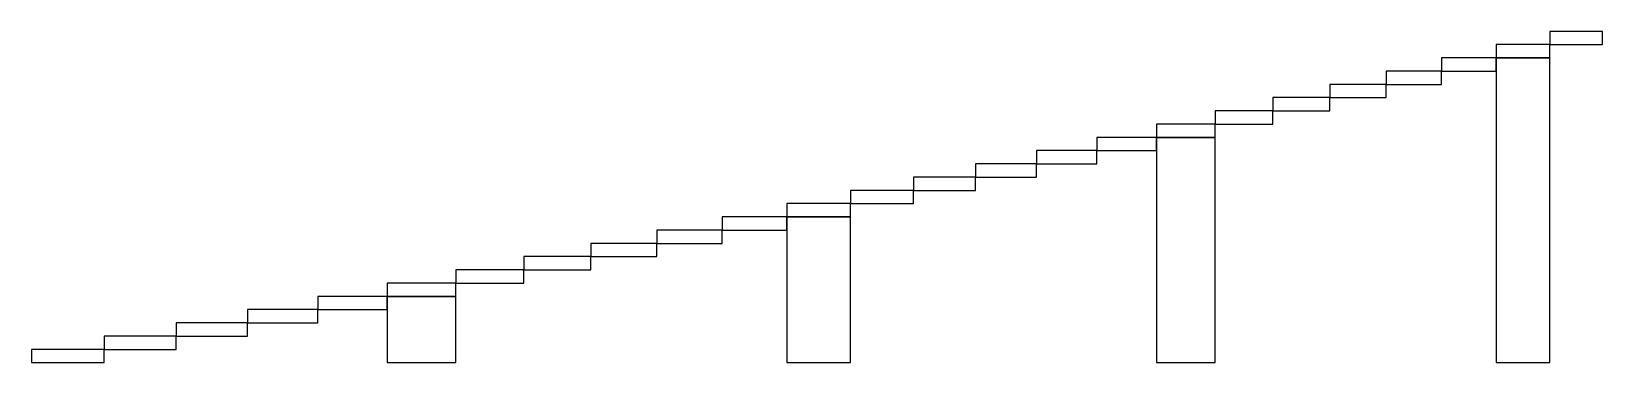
# Model space of a CAD drawing. Header units: metres. Extents: x 0 to 23719, y 0 to 5000.
import ezdxf

# ---------------------------------------------------------------- set-up
doc = ezdxf.new("R2010")
doc.units = ezdxf.units.M

msp = doc.modelspace()

# ---------------------------------------------------------------- linework, layer by layer
at = {"layer": 'PARAMETRIX'}
for p, q in [((23719.0245, 5000), (22921.06, 5000)), ((22921.06, 5000), (22921.06, 4800)), ((23719.0245, 4800), (23719.0245, 5000)), ((22921.06, 4800), (22110.5291, 4800)), ((22110.5291, 4800), (22110.5291, 4600)), ((22921.06, 4600), (22921.06, 4800)), ((22921.06, 4800), (23719.0245, 4800)), ((22110.5291, 4600), (21287.4318, 4600)), ((21287.4318, 4600), (21287.4318, 4400)), ((22110.5291, 4400), (22110.5291, 4600)), ((22110.5291, 4600), (22921.06, 4600)), ((22921.06, 4600), (22110.5291, 4600)), ((22110.5291, 4600), (22110.5291, 0)), ((22921.06, 0), (22921.06, 4600)), ((21287.4318, 4400), (20451.7682, 4400)), ((20451.7682, 4400), (20451.7682, 4200)), ((21287.4318, 4200), (21287.4318, 4400)), ((21287.4318, 4400), (22110.5291, 4400)), ((20451.7682, 4200), (19603.5382, 4200)), ((19603.5382, 4200), (19603.5382, 4000)), ((20451.7682, 4000), (20451.7682, 4200)), ((20451.7682, 4200), (21287.4318, 4200)), ((18742.7418, 3800), (17869.379, 3800)), ((17869.379, 3800), (17869.379, 3600)), ((19603.5382, 4000), (18742.7418, 4000)), ((18742.7418, 4000), (18742.7418, 3800)), ((18742.7418, 3600), (18742.7418, 3800)), ((18742.7418, 3800), (19603.5382, 3800)), ((19603.5382, 3800), (19603.5382, 4000)), ((19603.5382, 4000), (20451.7682, 4000)), ((17869.379, 3600), (16983.4499, 3600)), ((16983.4499, 3600), (16983.4499, 3400)), ((17869.379, 3400), (17869.379, 3600)), ((17869.379, 3600), (18742.7418, 3600)), ((16983.4499, 3400), (16084.9544, 3400)), ((16084.9544, 3400), (16084.9544, 3200)), ((16983.4499, 3200), (16983.4499, 3400)), ((16983.4499, 3400), (17869.379, 3400)), ((17869.379, 3400), (16983.4499, 3400)), ((16983.4499, 3400), (16983.4499, 0)), ((17869.379, 0), (17869.379, 3400)), ((16084.9544, 3200), (15173.8925, 3200)), ((15173.8925, 3200), (15173.8925, 3000)), ((16084.9544, 3000), (16084.9544, 3200)), ((16084.9544, 3200), (16983.4499, 3200)), ((15173.8925, 3000), (14250.2643, 3000)), ((14250.2643, 3000), (14250.2643, 2800)), ((15173.8925, 2800), (15173.8925, 3000)), ((15173.8925, 3000), (16084.9544, 3000)), ((14250.2643, 2800), (13314.0697, 2800)), ((13314.0697, 2800), (13314.0697, 2600)), ((14250.2643, 2600), (14250.2643, 2800)), ((14250.2643, 2800), (15173.8925, 2800)), ((12365.3087, 2400), (11403.9813, 2400)), ((11403.9813, 2400), (11403.9813, 2200)), ((13314.0697, 2600), (12365.3087, 2600)), ((12365.3087, 2600), (12365.3087, 2400)), ((12365.3087, 2200), (12365.3087, 2400)), ((12365.3087, 2400), (13314.0697, 2400)), ((13314.0697, 2400), (13314.0697, 2600)), ((13314.0697, 2600), (14250.2643, 2600)), ((11403.9813, 2200), (10430.0876, 2200)), ((10430.0876, 2200), (10430.0876, 2000)), ((11403.9813, 2000), (11403.9813, 2200)), ((11403.9813, 2200), (12365.3087, 2200)), ((12365.3087, 2200), (11403.9813, 2200)), ((11403.9813, 2200), (11403.9813, 0)), ((12365.3087, 0), (12365.3087, 2200)), ((10430.0876, 2000), (9443.6275, 2000)), ((9443.6275, 2000), (9443.6275, 1800)), ((10430.0876, 1800), (10430.0876, 2000)), ((10430.0876, 2000), (11403.9813, 2000)), ((9443.6275, 1800), (8444.6011, 1800)), ((8444.6011, 1800), (8444.6011, 1600)), ((9443.6275, 1600), (9443.6275, 1800)), ((9443.6275, 1800), (10430.0876, 1800)), ((8444.6011, 1600), (7433.0082, 1600)), ((7433.0082, 1600), (7433.0082, 1400)), ((8444.6011, 1400), (8444.6011, 1600)), ((8444.6011, 1600), (9443.6275, 1600)), ((6408.849, 1200), (5372.1234, 1200)), ((5372.1234, 1200), (5372.1234, 1000)), ((7433.0082, 1400), (6408.849, 1400)), ((6408.849, 1400), (6408.849, 1200)), ((6408.849, 1000), (6408.849, 1200)), ((6408.849, 1200), (7433.0082, 1200)), ((7433.0082, 1200), (7433.0082, 1400)), ((7433.0082, 1400), (8444.6011, 1400)), ((5372.1234, 1000), (4322.8315, 1000)), ((4322.8315, 1000), (4322.8315, 800)), ((5372.1234, 800), (5372.1234, 1000)), ((5372.1234, 1000), (6408.849, 1000)), ((6408.849, 1000), (5372.1234, 1000)), ((5372.1234, 1000), (5372.1234, 0)), ((6408.849, 0), (6408.849, 1000)), ((4322.8315, 800), (3260.9732, 800)), ((3260.9732, 800), (3260.9732, 600)), ((4322.8315, 600), (4322.8315, 800)), ((4322.8315, 800), (5372.1234, 800)), ((3260.9732, 600), (2186.5485, 600)), ((2186.5485, 600), (2186.5485, 400)), ((3260.9732, 400), (3260.9732, 600)), ((3260.9732, 600), (4322.8315, 600)), ((2186.5485, 400), (1099.5574, 400)), ((1099.5574, 400), (1099.5574, 200)), ((2186.5485, 200), (2186.5485, 400)), ((2186.5485, 400), (3260.9732, 400)), ((1099.5574, 200), (0, 200)), ((0, 200), (0, 0)), ((0, 0), (1099.5574, 0)), ((1099.5574, 0), (1099.5574, 200)), ((1099.5574, 200), (2186.5485, 200)), ((5372.1234, 0), (6408.849, 0)), ((11403.9813, 0), (12365.3087, 0)), ((16983.4499, 0), (17869.379, 0)), ((22110.5291, 0), (22921.06, 0))]:
    msp.add_line(p, q, dxfattribs=at)

doc.saveas('drawing.dxf')
